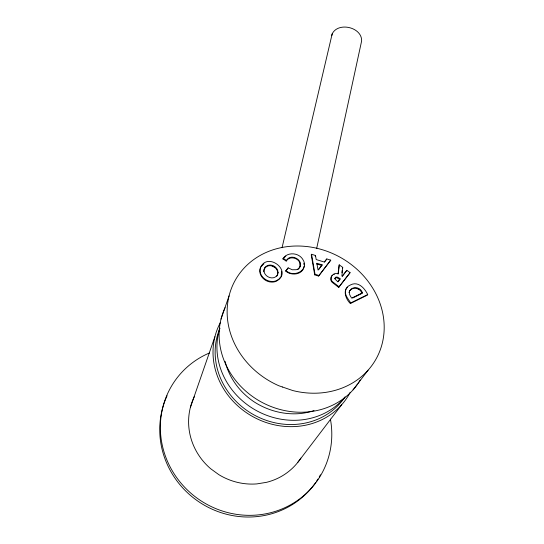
<?xml version="1.0" encoding="UTF-8"?>
<svg xmlns="http://www.w3.org/2000/svg" width="544" height="544" viewBox="0 0 544 544"><rect width="100%" height="100%" fill="white"/><g stroke="black" fill="none" stroke-linecap="round" stroke-linejoin="round"><path stroke-width="0.82" d="M299.989 266.56C301.94 258.917 290.156 254.497 286.178 261.072L282.914 258.91C286.022 253.171 294.324 252.464 299.404 255.904A10.254 8.799 24.4 0 1 302.79 259.413C309.876 269.98 293.57 278.29 286.035 270.524L288.17 267.872L292.244 269.763L296.201 269.722A6.712 5.766 24.4 0 0 298.765 268.348L299.955 266.764M260.093 269.328C259.352 275.781 265.506 281.255 271.674 281.452A10.37 9.01 22.4 0 0 276.291 280.724L278.841 279.208L280.84 276.862M341.924 272.707L342.156 270.341M342.727 267.362L341.89 276.039L342.19 276.25L346.834 270.314L350.057 272.632L349.704 273.238L338.701 287.395L332.139 282.295A4.937 4.216 29.3 0 1 330.779 279.65C330.201 275.699 334.58 272.048 338.314 273.931L339.211 264.846L342.727 267.362L342.387 267.981M338.055 273.72L339.211 264.846M263.956 269.722L263.765 271.823M304.076 266.336C303.049 274.795 291.312 276.128 285.756 271.15L286.035 270.524M260.426 267.784C257.632 274.761 264.513 281.969 271.415 282.071A10.356 8.996 22.4 0 0 276.026 281.343C294.222 271.796 266.757 250.39 260.182 268.416M316.649 248.54L361.631 40.956C362.12 27.139 338.069 21.542 332.166 33.925L282.05 247.738M331.792 35.51L332.166 33.925M281.234 276.039L281.506 271.266M331.371 276.651L331.112 279.038A4.944 4.216 29.3 0 0 332.472 281.69L339.041 286.79L338.701 287.395M348.983 292.475C350.758 285.77 360.597 286.246 362.392 292.835L362.018 293.427C360.298 288.089 353.178 286.117 349.683 290.877M349.595 291.067C348.548 293.583 350.336 296.092 351.676 298.112L362.392 292.835M190.386 407.442L214.907 336.722M221.027 319.076L229.065 295.888M286.178 261.072C290.448 251.688 306.17 261.263 298.472 268.974A6.705 5.76 24.5 0 1 297.711 269.566M346.134 288.898C343.4 293.991 348.31 298.88 350.71 302.954L350.35 303.538C345.202 298.588 341.972 288.517 350.418 284.974C358.088 280.84 364.684 288.218 367.71 294.542L367.329 295.127L350.35 303.538M288.17 267.872L285.756 271.15M311.549 254.272L311.243 254.905L314.711 274.863L318.6 276.053L330.745 260.148L326.801 258.944L324.34 262.045L316.193 259.556L315.493 255.483L311.549 254.272L315.017 274.251L314.711 274.863M315.187 256.108L315.493 255.483M264.234 269.158L265.418 267.362L267.512 266.111A7.031 6.106 22.3 0 1 270.762 265.737C274.842 266.091 278.684 270.3 277.59 274.482A6.426 5.583 22.4 0 1 276.74 276.155M318.77 269.423L322.164 264.867L316.839 263.242L318.063 270.116L322.164 264.867M326.801 258.944L324.51 262.045M318.6 276.053L330.745 260.148M337.98 281.806L340.136 278.875C338.878 277.78 336.015 275.658 334.982 278.134A1.897 1.618 29.4 0 0 334.954 278.97L337.865 281.778L340.136 278.875M346.834 270.314L342.36 276.202M264.296 268.838L264.799 268.036M260.739 267.07L263.915 263.779M334.75 278.501L336.484 277.562L339.796 279.48M331.425 276.502L332.404 275.312M297.922 462.21L341.659 404.777M353.083 389.83L368.111 370.178M339.041 286.79L350.057 272.632M282.914 258.91L285.818 256.122M346.555 288.293L347.616 287.171M350.71 302.954L367.71 294.542M352.743 297.996L361.304 293.774M333.683 274.462L334.39 274.224M316.526 263.867L321.844 265.492M315.017 274.251L318.92 275.441M356.905 288.3L358.68 289.17M272.571 266.138L274.36 267.05M283.186 258.271L286.396 260.515M303.783 263.201L304.076 264.887M299.996 263.561L300.166 265.615M344.447 397.712A72.44 65.64 30.1 0 1 255.918 410.312A72.44 65.64 30.1 0 1 219.905 328.141M314.024 410.564A66.035 59.82 30.1 0 1 299.785 413.596C283.988 414.888 268.083 410.693 254.714 402.24A66.035 59.82 30.1 0 1 225.114 361.386M345.073 396.834A71.59 65.096 30.3 0 1 254.395 415.12A71.59 65.096 30.3 0 1 219.79 328.712M315.704 482.487A86.394 82.858 35.9 0 1 256.013 516.684A86.353 82.817 35.9 0 1 201.844 503.73A86.394 82.858 35.9 0 1 167.069 395.767M320.443 474.796A86.394 82.858 35.9 0 1 319.24 476.938M317.968 479.053A86.394 82.858 35.9 0 1 316.628 481.127M360.23 380.004A76.711 68.898 29.8 0 1 358.074 383.418M357.143 384.751A76.711 68.898 29.8 0 1 259.128 400.772A76.711 68.898 29.8 0 1 225.073 307.693M300.88 458.075A61.615 58.793 34.8 0 1 266.512 482.331L256.897 483.895A61.615 58.793 34.8 0 1 218.831 474.654L210.718 468.765A61.615 58.793 34.8 0 1 194.473 396.379M350.227 392.285A73.698 67.021 30.3 0 1 253.851 417.2A73.698 67.021 30.3 0 1 220.34 322.667M330.412 419.104A86.952 83.266 35.6 0 1 268.648 513.203A86.952 83.266 35.6 0 1 165.634 456.763A86.952 83.266 35.6 0 1 209.596 352.9M278.066 272.53L277.855 273.856A6.433 5.583 22.4 0 1 276.386 276.202C271.368 281.01 261.576 274.734 264.547 268.206A6.61 5.732 22.2 0 1 266.553 266.077L267.77 265.479A7.038 6.106 22.3 0 1 271.021 265.105C274.706 265.458 278.059 268.763 278.066 272.53M282.526 387.022L278.854 385.757A80.675 71.257 29.2 0 1 251.573 261.195A80.675 71.257 29.2 0 1 380.752 305.592A80.675 71.257 29.2 0 1 292.747 390.538L282.526 387.022"/></g></svg>
